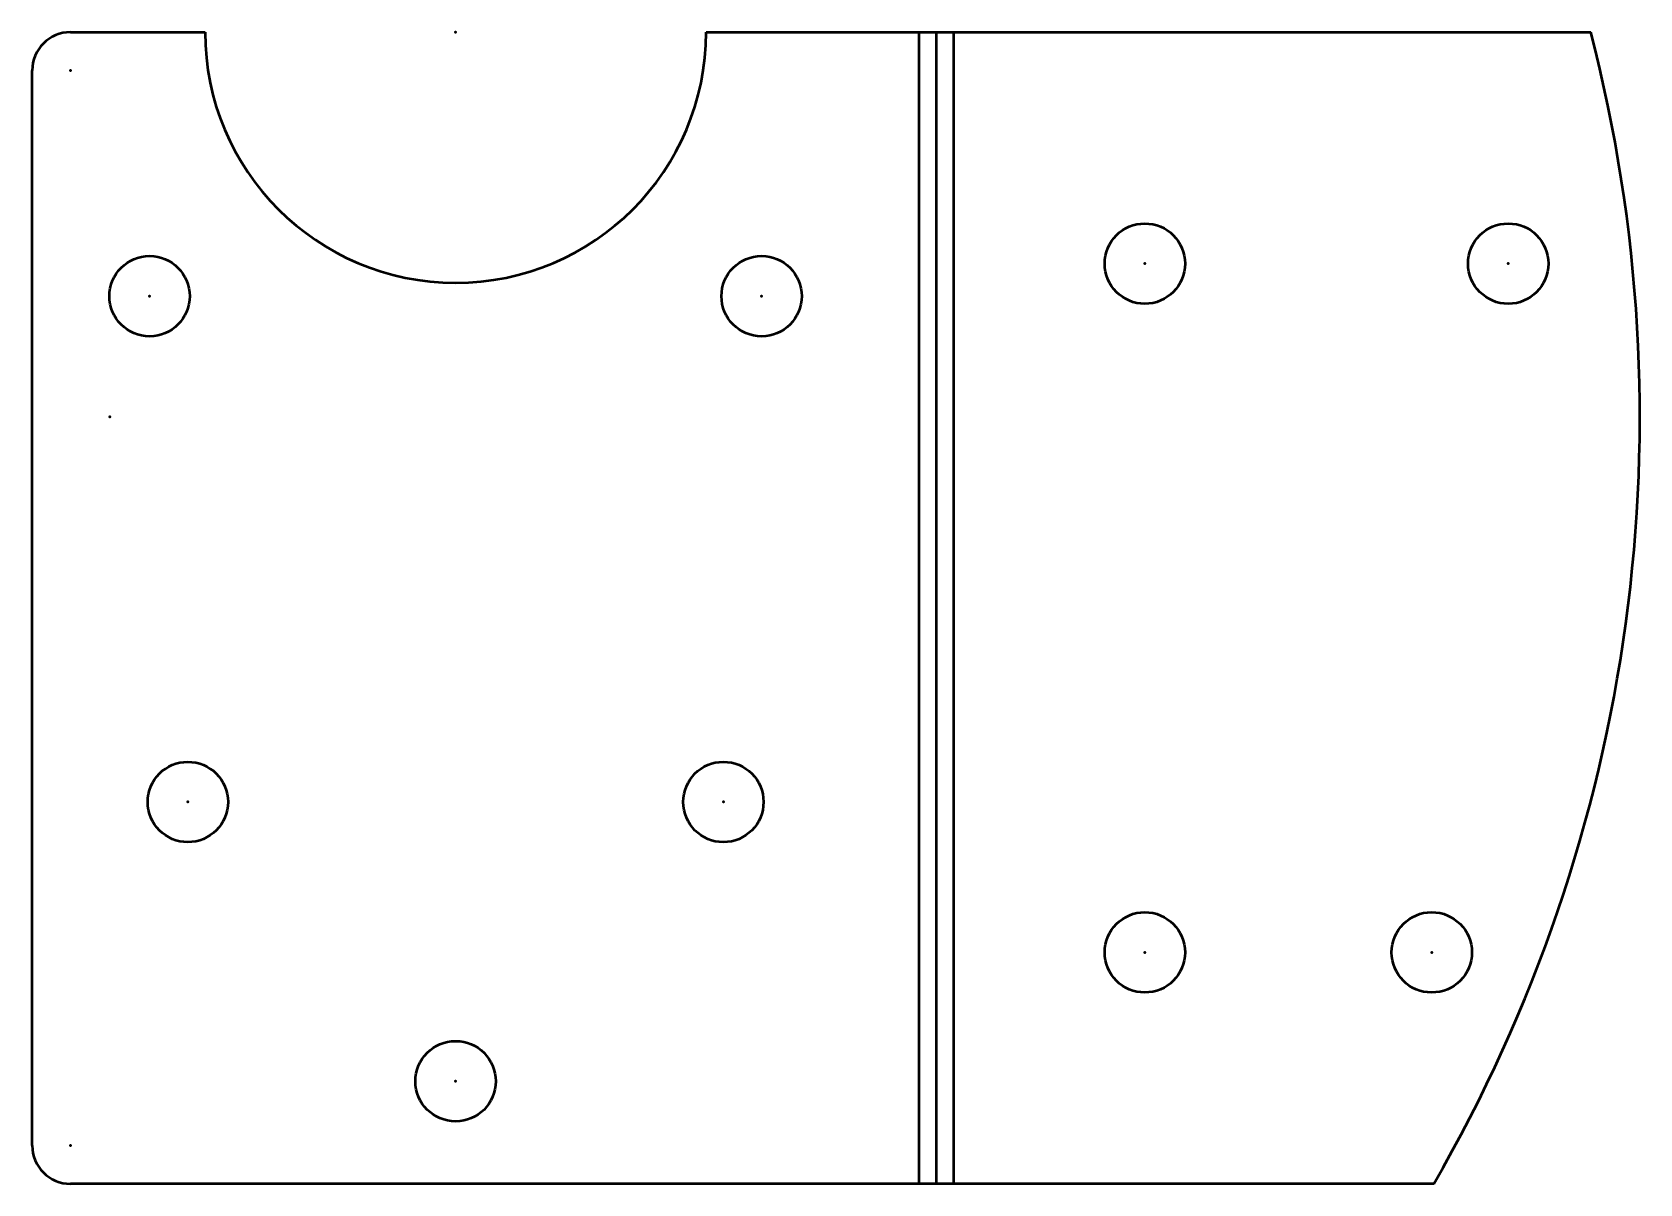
# Model space of a CAD drawing. Header units: millimetres. Extents: x -24.1 to 17.9, y -30.1 to 0.
import ezdxf

# ---------------------------------------------------------------- set-up
doc = ezdxf.new("R2010")
doc.units = ezdxf.units.MM
for name, color, linetype, lineweight in [('IV_ARC_CENTERS', 7, 'Continuous', 50), ('IV_BEND_DOWN', 7, 'Continuous', 50), ('IV_INTERIOR_PROFILES', 7, 'Continuous', 50), ('IV_OUTER_PROFILE', 7, 'Continuous', 50), ('IV_TANGENT', 7, 'Continuous', 50)]:
    doc.layers.add(name, color=color, linetype=linetype, lineweight=lineweight)

msp = doc.modelspace()

# ---------------------------------------------------------------- linework, layer by layer
at = {"layer": 'IV_ARC_CENTERS'}
for p in [(-13.019, 0), (-23.089, -1), (5, -6.05), (14.5, -6.05), (-21.019, -6.9), (-5.019, -6.9), (-22.06, -10.05), (-20.019, -20.12), (-6.019, -20.12), (5, -24.05), (12.5, -24.05), (-13.019, -27.42), (-23.089, -29.1)]:
    msp.add_point(p, dxfattribs=at)
at = {"layer": 'IV_BEND_DOWN'}
msp.add_line((-0.45, -30.1), (-0.45, 0), dxfattribs=at)
at = {"layer": 'IV_INTERIOR_PROFILES'}
for centre in [(5, -6.05), (14.5, -6.05), (-21.019, -6.9), (-5.019, -6.9), (-20.019, -20.12), (-6.019, -20.12), (5, -24.05), (12.5, -24.05), (-13.019, -27.42)]:
    msp.add_circle(centre, 1.05, dxfattribs=at)
at = {"layer": 'IV_OUTER_PROFILE'}
for p, q in [((-6.469, 0), (16.657, 0)), ((-23.089, 0), (-19.569, 0)), ((-24.089, -29.1), (-24.089, -1)), ((12.552, -30.1), (-23.089, -30.1))]:
    msp.add_line(p, q, dxfattribs=at)
for centre, radius, start, end in [((-22.06, -10.05), 40, 329.9173, 14.5515), ((-23.089, -1), 1, 90, 180), ((-13.019, 0), 6.55, 180, 0), ((-23.089, -29.1), 1, 180, 270)]:
    msp.add_arc(centre, radius, start, end, dxfattribs=at)
at = {"layer": 'IV_TANGENT'}
for p, q in [((0, 0), (0, -30.1)), ((-0.899, -30.1), (-0.899, 0))]:
    msp.add_line(p, q, dxfattribs=at)

doc.saveas('drawing.dxf')
